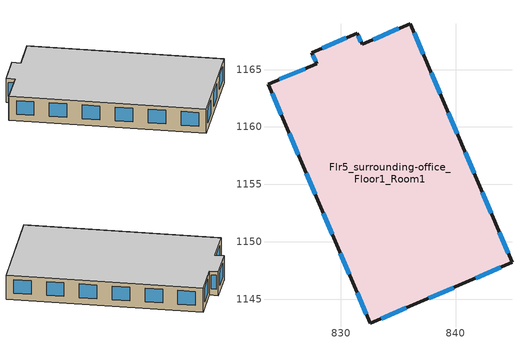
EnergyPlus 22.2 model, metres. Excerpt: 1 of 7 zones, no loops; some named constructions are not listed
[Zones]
Flr5_surrounding-office_Floor1_Room1
 floor adiabatic (Generic Interior Floor): 836.04,1169 844.91,1148.2 832.55,1142.89 823.66,1163.73 827.9,1165.5 827.48,1166.47 831.42,1168.16 831.85,1167.18 z64.53
 wall outside (Typical Insulated Steel Framed Exterior Wall-R19): 832.55,1142.89 844.91,1148.2 836.04,1169 831.85,1167.18 831.42,1168.16 827.48,1166.47 827.9,1165.5 823.66,1163.73 832.55,1142.89 z64.53:67.53
 window (U 0.36 SHGC 0.38 Simple Glazing Window): 833.52,1143.31 835.7,1144.24 / 837.64,1145.08 839.82,1146.01 / 841.76,1146.85 843.94,1147.78 / 844.56,1149.01 843.78,1150.85 / 843.08,1152.48 842.3,1154.32 / 841.6,1155.95 840.82,1157.79 / 840.13,1159.42 839.34,1161.25 / 838.65,1162.88 837.87,1164.72 / 837.17,1166.35 836.39,1168.19 / 835.05,1168.57 832.83,1167.61 / 831.75,1167.41 831.52,1167.93 / 830.5,1167.77 828.4,1166.87 / 827.58,1166.24 827.8,1165.73 / 826.9,1165.08 824.66,1164.15 / 824.01,1162.91 824.79,1161.07 / 825.49,1159.44 826.28,1157.6 / 826.97,1155.97 827.76,1154.13 / 828.45,1152.49 829.24,1150.65 / 829.94,1149.02 830.72,1147.18 / 831.42,1145.55 832.2,1143.71 z65.33:67.03
 ceiling adiabatic (Generic Interior Ceiling): 827.48,1166.47 827.9,1165.5 823.66,1163.73 832.55,1142.89 844.91,1148.2 836.04,1169 831.85,1167.18 831.42,1168.16 z67.53
[AIRFLOWNETWORK:MULTIZONE:COMPONENT:DETAILEDOPENING] Air Mass Flow Coefficient When Opening is Closed=0.00014; Air Mass Flow Exponent When Opening is Closed=0.65; Type of Rectangular Large Vertical Opening LVO=NonPivoted; Extra Crack Length or Height of Pivoting Axis=0; Number of Sets of Opening Factor Data=2; Opening Factor 1=0; Discharge Coefficient for Opening Factor 1=0.65; Width Factor for Opening Factor 1=0; Height Factor for Opening Factor 1=0; Start Height Factor for Opening Factor 1=0; Opening Factor 2=1; Discharge Coefficient for Opening Factor 2=0.65; Width Factor for Opening Factor 2=1e-08; Height Factor for Opening Factor 2=1; Start Height Factor for Opening Factor 2=0; Opening Factor 3=0; Discharge Coefficient for Opening Factor 3=0; Width Factor for Opening Factor 3=0; Height Factor for Opening Factor 3=0; Start Height Factor for Opening Factor 3=0; Opening Factor 4=0; Discharge Coefficient for Opening Factor 4=0; Width Factor for Opening Factor 4=0; Height Factor for Opening Factor 4=0; Start Height Factor for Opening Factor 4=0
Flr5_surrounding-office_Floor1_Room1..Face1_Glz0; Flr5_surrounding-office_Floor1_Room1..Face1_Glz1; Flr5_surrounding-office_Floor1_Room1..Face1_Glz2; Flr5_surrounding-office_Floor1_Room1..Face2_Glz0; Flr5_surrounding-office_Floor1_Room1..Face2_Glz1; Flr5_surrounding-office_Floor1_Room1..Face2_Glz2; Flr5_surrounding-office_Floor1_Room1..Face2_Glz3; Flr5_surrounding-office_Floor1_Room1..Face2_Glz4; Flr5_surrounding-office_Floor1_Room1..Face2_Glz5; Flr5_surrounding-office_Floor1_Room1..Face3_Glz0; Flr5_surrounding-office_Floor1_Room1..Face4_Glz0; Flr5_surrounding-office_Floor1_Room1..Face5_Glz0; Flr5_surrounding-office_Floor1_Room1..Face6_Glz0; Flr5_surrounding-office_Floor1_Room1..Face7_Glz0; Flr5_surrounding-office_Floor1_Room1..Face8_Glz0; Flr5_surrounding-office_Floor1_Room1..Face8_Glz1; Flr5_surrounding-office_Floor1_Room1..Face8_Glz2; Flr5_surrounding-office_Floor1_Room1..Face8_Glz3; Flr5_surrounding-office_Floor1_Room1..Face8_Glz4; Flr5_surrounding-office_Floor1_Room1..Face8_Glz5
[AIRFLOWNETWORK:MULTIZONE:EXTERNALNODE] External Node Height=6.5; Symmetric Wind Pressure Coefficient Curve=No; Wind Angle Type=Absolute
Name | Wind Pressure Coefficient Curve
Flr5_surrounding-office_Floor1_Room1..Face1_Glz0 | Flr5_surrounding-office_Floor1_Room1..Face1_Glz0
Flr5_surrounding-office_Floor1_Room1..Face1_Glz1 | Flr5_surrounding-office_Floor1_Room1..Face1_Glz1
Flr5_surrounding-office_Floor1_Room1..Face1_Glz2 | Flr5_surrounding-office_Floor1_Room1..Face1_Glz2
Flr5_surrounding-office_Floor1_Room1..Face2_Glz0 | Flr5_surrounding-office_Floor1_Room1..Face2_Glz0
Flr5_surrounding-office_Floor1_Room1..Face2_Glz1 | Flr5_surrounding-office_Floor1_Room1..Face2_Glz1
Flr5_surrounding-office_Floor1_Room1..Face2_Glz2 | Flr5_surrounding-office_Floor1_Room1..Face2_Glz2
Flr5_surrounding-office_Floor1_Room1..Face2_Glz3 | Flr5_surrounding-office_Floor1_Room1..Face2_Glz3
Flr5_surrounding-office_Floor1_Room1..Face2_Glz4 | Flr5_surrounding-office_Floor1_Room1..Face2_Glz4
Flr5_surrounding-office_Floor1_Room1..Face2_Glz5 | Flr5_surrounding-office_Floor1_Room1..Face2_Glz5
Flr5_surrounding-office_Floor1_Room1..Face3_Glz0 | Flr5_surrounding-office_Floor1_Room1..Face3_Glz0
Flr5_surrounding-office_Floor1_Room1..Face4_Glz0 | Flr5_surrounding-office_Floor1_Room1..Face4_Glz0
Flr5_surrounding-office_Floor1_Room1..Face5_Glz0 | Flr5_surrounding-office_Floor1_Room1..Face5_Glz0
Flr5_surrounding-office_Floor1_Room1..Face6_Glz0 | Flr5_surrounding-office_Floor1_Room1..Face6_Glz0
Flr5_surrounding-office_Floor1_Room1..Face7_Glz0 | Flr5_surrounding-office_Floor1_Room1..Face7_Glz0
Flr5_surrounding-office_Floor1_Room1..Face8_Glz0 | Flr5_surrounding-office_Floor1_Room1..Face8_Glz0
Flr5_surrounding-office_Floor1_Room1..Face8_Glz1 | Flr5_surrounding-office_Floor1_Room1..Face8_Glz1
Flr5_surrounding-office_Floor1_Room1..Face8_Glz2 | Flr5_surrounding-office_Floor1_Room1..Face8_Glz2
Flr5_surrounding-office_Floor1_Room1..Face8_Glz3 | Flr5_surrounding-office_Floor1_Room1..Face8_Glz3
Flr5_surrounding-office_Floor1_Room1..Face8_Glz4 | Flr5_surrounding-office_Floor1_Room1..Face8_Glz4
Flr5_surrounding-office_Floor1_Room1..Face8_Glz5 | Flr5_surrounding-office_Floor1_Room1..Face8_Glz5
Flr5_surrounding-office_Floor1_Room1..Face1 | Flr5_surrounding-office_Floor1_Room1..Face1
Flr5_surrounding-office_Floor1_Room1..Face2 | Flr5_surrounding-office_Floor1_Room1..Face2
Flr5_surrounding-office_Floor1_Room1..Face3 | Flr5_surrounding-office_Floor1_Room1..Face3
Flr5_surrounding-office_Floor1_Room1..Face4 | Flr5_surrounding-office_Floor1_Room1..Face4
Flr5_surrounding-office_Floor1_Room1..Face5 | Flr5_surrounding-office_Floor1_Room1..Face5
Flr5_surrounding-office_Floor1_Room1..Face6 | Flr5_surrounding-office_Floor1_Room1..Face6
Flr5_surrounding-office_Floor1_Room1..Face7 | Flr5_surrounding-office_Floor1_Room1..Face7
Flr5_surrounding-office_Floor1_Room1..Face8 | Flr5_surrounding-office_Floor1_Room1..Face8
[AIRFLOWNETWORK:MULTIZONE:WINDPRESSURECOEFFICIENTVALUES] AirflowNetworkMultiZoneWindPressureCoefficientArray=Cp Data; Wind Pressure Coefficient Value 1=-2.31154; Wind Pressure Coefficient Value 2=-1.99106; Wind Pressure Coefficient Value 3=-1.23363; Wind Pressure Coefficient Value 4=-1.55336; Wind Pressure Coefficient Value 5=-2.1992; Wind Pressure Coefficient Value 6=-2.46725; Wind Pressure Coefficient Value 7=-2.30242; Wind Pressure Coefficient Value 8=-2.24303
Flr5_surrounding-office_Floor1_Room1..Face1_Glz0; Flr5_surrounding-office_Floor1_Room1..Face1_Glz1; Flr5_surrounding-office_Floor1_Room1..Face1_Glz2; Flr5_surrounding-office_Floor1_Room1..Face2_Glz0; Flr5_surrounding-office_Floor1_Room1..Face2_Glz1; Flr5_surrounding-office_Floor1_Room1..Face2_Glz2; Flr5_surrounding-office_Floor1_Room1..Face2_Glz3; Flr5_surrounding-office_Floor1_Room1..Face2_Glz4; Flr5_surrounding-office_Floor1_Room1..Face2_Glz5; Flr5_surrounding-office_Floor1_Room1..Face3_Glz0; Flr5_surrounding-office_Floor1_Room1..Face4_Glz0; Flr5_surrounding-office_Floor1_Room1..Face5_Glz0; Flr5_surrounding-office_Floor1_Room1..Face6_Glz0; Flr5_surrounding-office_Floor1_Room1..Face7_Glz0; Flr5_surrounding-office_Floor1_Room1..Face8_Glz0; Flr5_surrounding-office_Floor1_Room1..Face8_Glz1; Flr5_surrounding-office_Floor1_Room1..Face8_Glz2; Flr5_surrounding-office_Floor1_Room1..Face8_Glz3; Flr5_surrounding-office_Floor1_Room1..Face8_Glz4; Flr5_surrounding-office_Floor1_Room1..Face8_Glz5; Flr5_surrounding-office_Floor1_Room1..Face1; Flr5_surrounding-office_Floor1_Room1..Face2; Flr5_surrounding-office_Floor1_Room1..Face3; Flr5_surrounding-office_Floor1_Room1..Face4; Flr5_surrounding-office_Floor1_Room1..Face5; Flr5_surrounding-office_Floor1_Room1..Face6; Flr5_surrounding-office_Floor1_Room1..Face7; Flr5_surrounding-office_Floor1_Room1..Face8
